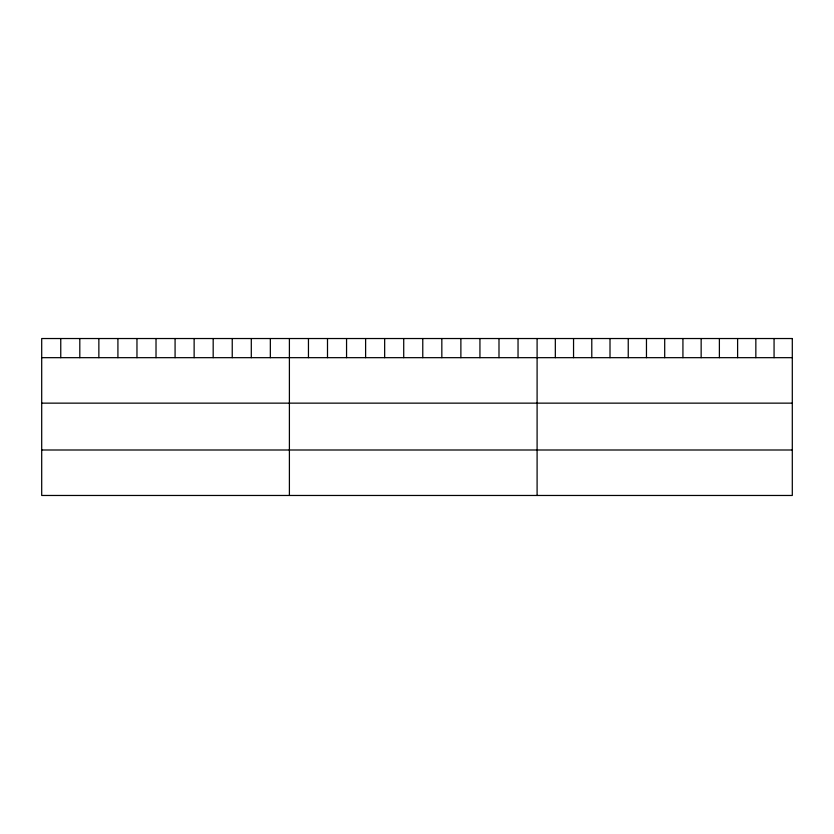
<?xml version="1.0" encoding="UTF-8"?>
<svg xmlns="http://www.w3.org/2000/svg" width="834" height="834" viewBox="0 0 834 834"><rect width="100%" height="100%" fill="white"/><g stroke="black" fill="none" stroke-linecap="round" stroke-linejoin="round"><path stroke-width="1.25" d="M41.7 357.671L792.3 357.671M41.7 403.145L792.3 403.145M41.7 449.995L792.3 449.995M774.067 338.531L774.067 357.671M755.844 338.531L755.844 357.671M737.61 338.531L737.61 357.671M719.388 338.531L719.388 357.671M701.154 338.531L701.154 357.671M682.931 338.531L682.931 357.671M664.698 338.531L664.698 357.671M646.465 338.531L646.465 357.671M628.242 338.531L628.242 357.671M610.008 338.531L610.008 357.671M591.786 338.531L591.786 357.671M573.552 338.531L573.552 357.671M555.329 338.531L555.329 357.671M537.096 338.531L537.096 495.469M518.039 338.531L518.039 357.671M498.993 338.531L498.993 357.671M479.936 338.531L479.936 357.671M460.879 338.531L460.879 357.671M441.832 338.531L441.832 357.671M422.775 338.531L422.775 357.671M403.719 338.531L403.719 357.671M384.662 338.531L384.662 357.671M365.615 338.531L365.615 357.671M346.558 338.531L346.558 357.671M327.501 338.531L327.501 357.671M308.455 338.531L308.455 357.671M289.398 338.531L289.398 495.469M270.341 338.531L270.341 357.671M251.295 338.531L251.295 357.671M232.238 338.531L232.238 357.671M213.181 338.531L213.181 357.671M194.134 338.531L194.134 357.671M175.077 338.531L175.077 357.671M156.021 338.531L156.021 357.671M136.964 338.531L136.964 357.671M117.917 338.531L117.917 357.671M98.86 338.531L98.86 357.671M79.803 338.531L79.803 357.671M60.757 338.531L60.757 357.671M792.3 338.531L41.7 338.531L41.7 495.469L792.3 495.469L792.3 338.531"/></g></svg>
